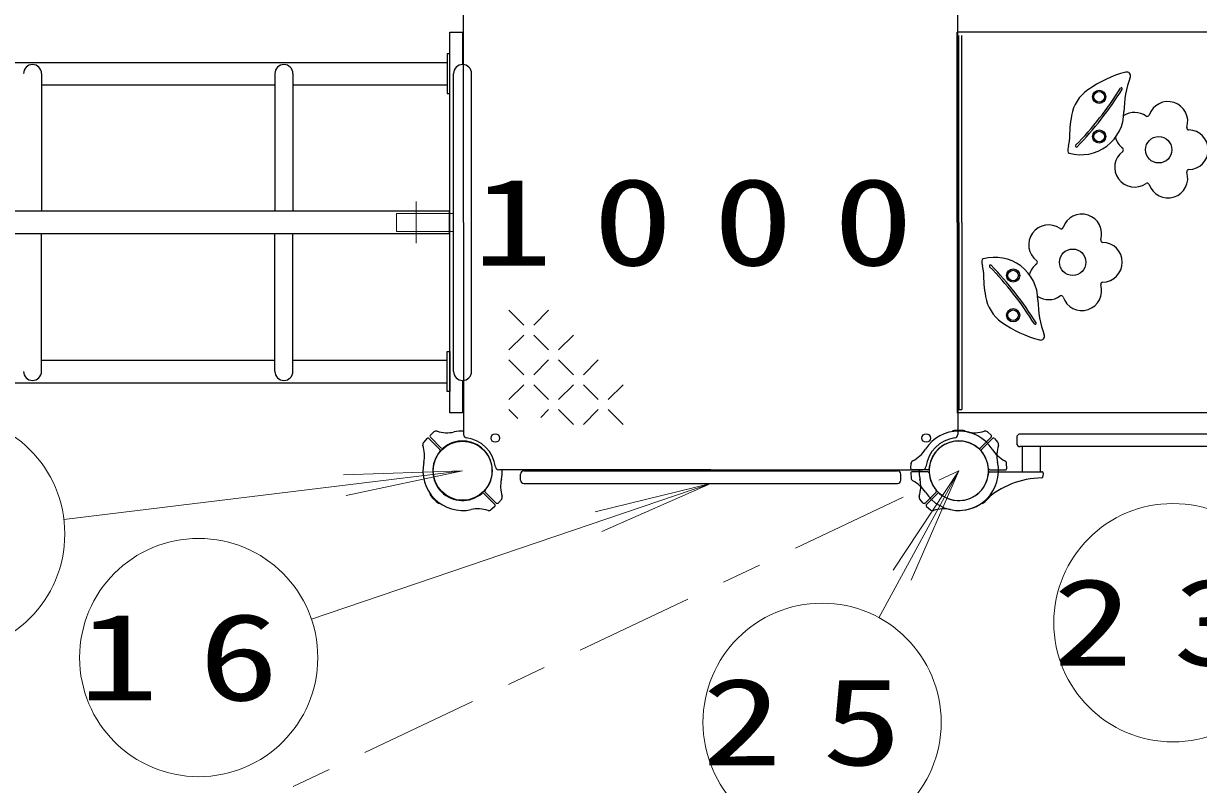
# Model space of a CAD drawing. Units: millimetres on the paper. Extents: x -385 to 0, y -594 to 267.
# Drawn here: x -236.57 to -206.97, y 169.93 to 189.1 of the extents above; entities that cross this region are included whole.
import ezdxf

# ---------------------------------------------------------------- set-up
doc = ezdxf.new("R2010")
doc.units = ezdxf.units.MM
doc.linetypes.add('USER1', pattern=[4.5, 2.5, -2])
doc.linetypes.add('USER2', pattern=[6, 3, -1, 1, -1])
doc.layers.add('LY_1', color=7, linetype='Continuous', lineweight=25)
doc.styles.add('ＭＳ ゴシック', font='')
doc.styles.get('ＭＳ ゴシック').set_extended_font_data('MS Gothic')

msp = doc.modelspace()

# ---------------------------------------------------------------- linework, layer by layer
at = {"layer": 'LY_1', "color": 4}
for p, q in [((-225.481, 184.083), (-225.481, 189.422)), ((-213.031, 184.083), (-213.031, 189.422)), ((-225.481, 184.083), (-225.481, 178.743)), ((-213.031, 184.083), (-213.031, 178.743)), ((-219.256, 177.858), (-224.596, 177.858)), ((-219.256, 177.858), (-213.916, 177.858))]:
    msp.add_line(p, q, dxfattribs=at)
at = {"layer": 'LY_1'}
for p, q in [((-225.823, 188.874), (-225.506, 188.874)), ((-225.823, 179.291), (-225.823, 188.874)), ((-225.506, 188.874), (-225.506, 188.059)), ((-200.593, 188.874), (-213.047, 188.874)), ((-213.047, 184.083), (-213.047, 188.874)), ((-212.931, 188.874), (-213.006, 188.874)), ((-213.006, 184.083), (-213.006, 188.791)), ((-212.931, 184.083), (-212.931, 188.791)), ((-244.256, 188.116), (-225.898, 188.116)), ((-227.173, 188.116), (-225.898, 188.116)), ((-236.113, 187.833), (-236.113, 184.366)), ((-230.233, 187.833), (-230.233, 184.366)), ((-229.779, 187.833), (-229.779, 184.366)), ((-225.733, 180.333), (-225.733, 187.833)), ((-225.279, 180.333), (-225.279, 187.833)), ((-236.113, 187.549), (-230.233, 187.549)), ((-229.779, 187.549), (-225.898, 187.549)), ((-227.173, 187.549), (-225.898, 187.549)), ((-225.839, 184.366), (-244.256, 184.366)), ((-225.839, 183.799), (-225.839, 184.366)), ((-213.047, 184.083), (-213.047, 179.291)), ((-213.006, 184.083), (-213.006, 179.374)), ((-212.931, 184.083), (-212.931, 179.374)), ((-225.839, 183.799), (-244.256, 183.799)), ((-236.113, 180.333), (-236.113, 183.799)), ((-230.233, 180.333), (-230.233, 183.799)), ((-229.779, 180.333), (-229.779, 183.799)), ((-236.113, 180.616), (-230.233, 180.616)), ((-229.779, 180.616), (-225.898, 180.616)), ((-225.839, 180.616), (-225.839, 180.049)), ((-244.256, 180.049), (-225.898, 180.049)), ((-225.506, 180.106), (-225.506, 179.291)), ((-213.006, 179.374), (-212.931, 179.374)), ((-225.506, 179.291), (-225.823, 179.291)), ((-200.593, 179.291), (-213.047, 179.291)), ((-212.931, 179.291), (-213.006, 179.291)), ((-213.173, 178.819), (-213.173, 178.821)), ((-212.839, 178.819), (-212.839, 178.821)), ((-211.548, 178.674), (-211.548, 178.524)), ((-202.048, 178.758), (-211.464, 178.758)), ((-202.048, 178.441), (-211.464, 178.441)), ((-211.399, 177.808), (-211.399, 178.441)), ((-210.946, 177.808), (-210.946, 178.441)), ((-224.048, 177.599), (-224.048, 177.749)), ((-223.964, 177.833), (-214.548, 177.833)), ((-214.464, 177.599), (-214.464, 177.749)), ((-223.964, 177.516), (-214.548, 177.516)), ((-226.321, 177.253), (-226.323, 177.251)), ((-226.086, 177.018), (-226.087, 177.016)), ((-212.427, 177.018), (-212.425, 177.016)), ((-212.191, 177.253), (-212.189, 177.251))]:
    msp.add_line(p, q, dxfattribs=at)
at = {"layer": 'LY_1', "linetype": 'USER2', "lineweight": 13}
for p, q in [((-226.673, 184.616), (-226.673, 183.568)), ((-233.388, 168.172), (-213.006, 177.833))]:
    msp.add_line(p, q, dxfattribs=at)
at = {"layer": 'LY_1', "linetype": 'USER1', "lineweight": 13}
for p, q in [((-227.173, 183.856), (-227.173, 184.309)), ((-225.733, 184.309), (-227.173, 184.309)), ((-225.733, 183.856), (-227.173, 183.856))]:
    msp.add_line(p, q, dxfattribs=at)
at = {"layer": 'LY_1', "lineweight": 13}
for p, q in [((-223.963, 181.501), (-224.338, 181.876)), ((-223.338, 181.876), (-223.713, 181.501)), ((-223.963, 181.251), (-224.338, 180.876)), ((-223.338, 180.876), (-223.713, 181.251)), ((-222.713, 181.251), (-223.088, 180.876)), ((-223.963, 180.251), (-224.338, 180.626)), ((-223.338, 180.626), (-223.713, 180.251)), ((-222.713, 180.251), (-223.088, 180.626)), ((-222.088, 180.626), (-222.463, 180.251)), ((-223.963, 180.001), (-224.338, 179.626)), ((-223.338, 179.626), (-223.713, 180.001)), ((-222.713, 180.001), (-223.088, 179.626)), ((-222.088, 179.626), (-222.463, 180.001)), ((-221.463, 180.001), (-221.838, 179.626)), ((-224.115, 179.153), (-224.338, 179.376)), ((-223.338, 179.376), (-223.537, 179.176)), ((-222.713, 179.001), (-223.088, 179.376)), ((-222.088, 179.376), (-222.463, 179.001)), ((-221.463, 179.001), (-221.838, 179.376)), ((-235.548, 176.607), (-225.506, 177.833)), ((-225.506, 177.833), (-228.504, 177.73)), ((-225.506, 177.833), (-228.441, 177.211)), ((-215.017, 174.134), (-213.006, 177.833)), ((-213.006, 177.833), (-214.663, 175.332)), ((-213.006, 177.833), (-214.204, 175.082)), ((-229.313, 174.096), (-219.256, 177.516)), ((-219.256, 177.516), (-222.17, 176.801)), ((-219.256, 177.516), (-222.001, 176.306))]:
    msp.add_line(p, q, dxfattribs=at)
at = {"layer": 'LY_1', "color": 2}
for p, q in [((-226.318, 178.728), (-226.229, 178.811)), ((-212.195, 178.728), (-212.283, 178.811)), ((-226.402, 178.644), (-226.484, 178.555)), ((-226.076, 178.367), (-226.354, 178.645)), ((-226.041, 178.403), (-226.318, 178.68)), ((-212.471, 178.403), (-212.194, 178.68)), ((-212.436, 178.367), (-212.158, 178.645)), ((-212.111, 178.644), (-212.028, 178.555)), ((-214.213, 177.892), (-214.209, 178.023)), ((-211.799, 177.892), (-211.803, 178.013)), ((-214.213, 177.773), (-214.209, 177.652)), ((-213.787, 177.858), (-214.18, 177.858)), ((-213.787, 177.808), (-214.18, 177.808)), ((-212.225, 177.858), (-211.832, 177.858)), ((-212.225, 177.808), (-210.915, 177.808)), ((-210.882, 177.773), (-210.887, 177.685)), ((-224.936, 177.298), (-224.658, 177.02)), ((-213.576, 177.298), (-213.854, 177.02)), ((-224.971, 177.263), (-224.694, 176.985)), ((-224.611, 177.021), (-224.521, 177.117)), ((-213.902, 177.021), (-213.991, 177.117)), ((-213.541, 177.263), (-213.818, 176.985)), ((-224.695, 176.937), (-224.791, 176.848)), ((-213.818, 176.937), (-213.722, 176.848))]:
    msp.add_line(p, q, dxfattribs=at)
at = {"layer": 'LY_1'}
for points in [[(-225.823, 188.333), (-225.898, 188.333), (-225.898, 187.333), (-225.823, 187.333)], [(-225.823, 188.333), (-225.898, 188.333), (-225.898, 187.333), (-225.823, 187.333)], [(-225.823, 179.833), (-225.898, 179.833), (-225.898, 180.833), (-225.823, 180.833)]]:
    msp.add_lwpolyline(points, close=True, dxfattribs=at)
for centre, radius in [((-209.471, 187.249), 0.167), ((-209.471, 187.249), 0.133), ((-209.471, 186.249), 0.167), ((-209.471, 186.249), 0.133), ((-211.638, 182.749), 0.167), ((-211.638, 182.749), 0.133), ((-211.638, 181.749), 0.167), ((-211.638, 181.749), 0.133), ((-225.506, 177.833), 0.743), ((-224.681, 178.658), 0.108), ((-213.831, 178.658), 0.108)]:
    msp.add_circle(centre, radius, dxfattribs=at)
at = {"layer": 'LY_1', "color": 94}
for centre in [(-207.971, 185.916), (-210.138, 183.083)]:
    msp.add_circle(centre, 0.333, dxfattribs=at)
at = {"layer": 'LY_1', "lineweight": 13}
for centre in [(-238.526, 176.243), (-207.613, 174.007), (-232.153, 173.13), (-216.45, 171.498)]:
    msp.add_circle(centre, 3, dxfattribs=at)
at = {"layer": 'LY_1'}
for centre, radius, start, end in [((-236.339, 187.833), 0.227, 0, 180), ((-230.006, 187.833), 0.227, 0, 180), ((-225.506, 187.833), 0.227, 0, 180), ((-236.339, 180.333), 0.227, 180, 0), ((-230.006, 180.333), 0.227, 180, 0), ((-225.506, 180.333), 0.227, 180, 0), ((-213.156, 178.821), 0.0167, 98.6269, 180), ((-213.006, 177.833), 1.017, 90, 98.6269), ((-213.006, 177.833), 1.017, 81.3731, 90), ((-212.856, 178.821), 0.0167, 0, 81.3731), ((-225.506, 177.833), 0.833, 6.7872, 83.2128), ((-213.006, 177.833), 0.833, 96.7872, 173.2128), ((-211.464, 178.674), 0.0833, 90, 180), ((-211.464, 178.524), 0.0833, 180, 270), ((-223.964, 177.749), 0.0833, 90, 180), ((-223.964, 177.599), 0.0833, 180, 270), ((-214.548, 177.749), 0.0833, 0, 90), ((-214.548, 177.599), 0.0833, 270, 0), ((-226.311, 177.24), 0.0167, 135, 216.3731), ((-225.506, 177.833), 1.017, 216.3731, 225), ((-225.506, 177.833), 1.017, 225, 233.6269), ((-226.099, 177.027), 0.0167, 233.6269, 315), ((-212.413, 177.027), 0.0167, 225, 306.3731), ((-213.006, 177.833), 1.017, 306.3731, 315), ((-213.006, 177.833), 1.017, 315, 323.6269), ((-212.201, 177.24), 0.0167, 323.6269, 45)]:
    msp.add_arc(centre, radius, start, end, dxfattribs=at)
at = {"layer": 'LY_1', "color": 94}
for centre, radius, start, end in [((-208.027, 184.973), 3, 104.9842, 125.2836), ((-206.346, 186.861), 2.5, 159.3635, 179.7848), ((-208.777, 187.776), 0.0979, 339.3635, 104.9842), ((-209.182, 186.606), 1, 125.2836, 169.876), ((-216, 191.839), 8.308, 315.6146, 328.2576), ((-216, 191.839), 8.358, 315.6146, 328.2576), ((-208.913, 187.455), 0.025, 328.2576, 148.2576), ((-207.739, 186.629), 0.5, 342.724, 161.276), ((-209.929, 186.874), 1.083, 254.1244, 359.7848), ((-206.885, 186.195), 3.333, 169.876, 180.4102), ((-208.578, 186.357), 0.5, 54.724, 123.0543), ((-208.26, 186.806), 0.05, 234.724, 341.276), ((-207.214, 186.466), 0.05, 162.724, 269.276), ((-210.718, 186.168), 0.5, 341.2258, 0.4102), ((-208.578, 186.357), 0.5, 195.0436, 233.276), ((-207.221, 185.916), 0.5, 270.724, 89.276), ((-209.929, 185.9), 0.333, 161.2258, 183.9289), ((-210.212, 185.88), 0.05, 183.9289, 254.1244), ((-210.045, 186.01), 0.025, 135.6146, 315.6146), ((-208.578, 185.475), 0.5, 126.724, 305.276), ((-208.907, 185.916), 0.05, 306.724, 53.276), ((-207.739, 185.203), 0.5, 198.724, 17.276), ((-207.214, 185.366), 0.05, 90.724, 197.276), ((-208.26, 185.026), 0.05, 18.724, 125.276), ((-209.906, 183.796), 0.5, 342.724, 161.276), ((-210.745, 183.523), 0.5, 54.724, 233.276), ((-210.427, 183.972), 0.05, 234.724, 341.276), ((-209.381, 183.633), 0.05, 162.724, 269.276), ((-209.388, 183.083), 0.5, 270.724, 89.276), ((-212.379, 183.118), 0.05, 105.8756, 176.0711), ((-212.096, 183.099), 0.333, 176.0711, 198.7742), ((-212.885, 182.831), 0.5, 359.5898, 18.7742), ((-212.096, 182.124), 1.083, 0.2152, 105.8756), ((-212.212, 182.989), 0.025, 44.3854, 224.3854), ((-218.167, 177.16), 8.308, 31.7424, 44.3854), ((-218.167, 177.16), 8.358, 31.7424, 44.3854), ((-210.745, 182.642), 0.5, 126.724, 164.9564), ((-211.073, 183.083), 0.05, 306.724, 53.276), ((-209.052, 182.803), 3.333, 179.5898, 190.124), ((-209.906, 182.369), 0.5, 198.724, 17.276), ((-209.381, 182.533), 0.05, 90.724, 197.276), ((-211.349, 182.393), 1, 190.124, 234.7164), ((-210.745, 182.642), 0.5, 236.9457, 305.276), ((-208.513, 182.138), 2.5, 180.2152, 200.6365), ((-210.427, 182.193), 0.05, 18.724, 125.276), ((-210.194, 184.026), 3, 234.7164, 255.0158), ((-211.08, 181.544), 0.025, 211.7424, 31.7424), ((-210.944, 181.222), 0.0979, 255.0158, 20.6365)]:
    msp.add_arc(centre, radius, start, end, dxfattribs=at)
at = {"layer": 'LY_1', "color": 2}
for centre, radius, start, end in [((-226.172, 178.75), 0.0833, 72.4588, 133), ((-225.896, 179.624), 0.833, 252.4588, 282.2728), ((-225.506, 177.833), 1, 88.5675, 102.2728), ((-213.006, 177.833), 1, 90, 147.2728), ((-213.006, 177.833), 1, 77.7272, 91.4325), ((-213.006, 177.833), 1, 32.7272, 90), ((-212.616, 179.624), 0.833, 257.7272, 287.5412), ((-212.34, 178.75), 0.0833, 47, 107.5412), ((-226.424, 178.499), 0.0833, 137, 197.5412), ((-227.298, 178.222), 0.833, 347.7272, 17.5412), ((-226.377, 178.621), 0.0333, 45, 137), ((-226.295, 178.704), 0.0333, 133, 225), ((-225.506, 177.833), 0.75, 45, 130.7293), ((-213.006, 177.833), 0.75, 90, 175.7293), ((-213.006, 177.833), 0.75, 49.2707, 135), ((-213.006, 177.833), 0.75, 4.2707, 90), ((-212.217, 178.704), 0.0333, 315, 47), ((-212.135, 178.621), 0.0333, 43, 135), ((-211.215, 178.222), 0.833, 162.4588, 192.2728), ((-212.089, 178.499), 0.0833, 342.4588, 43), ((-225.506, 177.833), 0.75, 139.2707, 225), ((-226.1, 178.344), 0.0333, 319.2707, 45), ((-226.017, 178.426), 0.0333, 225, 310.7293), ((-225.506, 177.833), 0.75, 319.2707, 45), ((-214.548, 178.824), 0.833, 297.4588, 327.2728), ((-213.006, 177.833), 0.75, 135, 220.7293), ((-212.495, 178.426), 0.0333, 229.2707, 315), ((-213.006, 177.833), 0.75, 315, 40.7293), ((-212.413, 178.344), 0.0333, 135, 220.7293), ((-211.464, 178.824), 0.833, 212.7272, 242.5412), ((-225.506, 177.833), 1, 167.7272, 225), ((-214.18, 177.891), 0.0333, 178, 270), ((-214.126, 178.01), 0.0833, 117.4588, 178), ((-213.787, 177.891), 0.0333, 270, 355.7293), ((-213.006, 177.833), 1, 315, 12.2728), ((-212.225, 177.891), 0.0333, 184.2707, 270), ((-211.887, 178.01), 0.0833, 2, 62.5412), ((-211.832, 177.891), 0.0333, 270, 2), ((-223.715, 177.443), 0.833, 167.7272, 197.5412), ((-225.506, 177.833), 1, 347.7272, 1.4325), ((-214.18, 177.774), 0.0333, 90, 182), ((-214.126, 177.655), 0.0833, 182, 242.5412), ((-214.126, 177.655), 0.0833, 182, 242.5412), ((-213.006, 177.833), 1, 178.5675, 192.2728), ((-214.798, 177.443), 0.833, 342.4588, 12.2728), ((-213.787, 177.774), 0.0333, 4.2707, 90), ((-213.006, 177.833), 0.75, 184.2707, 270), ((-213.006, 177.833), 0.75, 270, 355.7293), ((-210.878, 175.487), 2.167, 91.0841, 132.2172), ((-212.225, 177.774), 0.0333, 90, 175.7293), ((-210.92, 177.687), 0.0333, 271.0842, 357), ((-210.915, 177.774), 0.0333, 357, 90), ((-225.506, 177.833), 0.75, 225, 310.7293), ((-224.913, 177.321), 0.0333, 139.2707, 225), ((-214.548, 176.841), 0.833, 32.7272, 62.5412), ((-213.006, 177.833), 1, 212.7272, 270), ((-213.6, 177.321), 0.0333, 315, 40.7293), ((-213.006, 177.833), 0.75, 229.2707, 315), ((-225.506, 177.833), 1, 225, 282.2728), ((-224.995, 177.239), 0.0333, 45, 130.7293), ((-224.635, 177.044), 0.0333, 225, 317), ((-224.589, 177.167), 0.0833, 317, 17.5412), ((-213.924, 177.167), 0.0833, 162.4588, 223), ((-213.877, 177.044), 0.0333, 223, 315), ((-213.517, 177.239), 0.0333, 49.2707, 135), ((-213.006, 177.833), 1, 257.7272, 315), ((-213.006, 177.833), 1, 270, 312.2172), ((-225.116, 176.041), 0.833, 72.4588, 102.2728), ((-224.84, 176.915), 0.0833, 252.4588, 313), ((-224.717, 176.961), 0.0333, 313, 45), ((-213.795, 176.961), 0.0333, 135, 227), ((-213.672, 176.915), 0.0833, 227, 287.5412), ((-213.396, 176.041), 0.833, 77.7272, 107.5412)]:
    msp.add_arc(centre, radius, start, end, dxfattribs=at)
at = {"layer": 'LY_1', "color": 4}
for centre, start, end in [((-225.398, 178.743), 180, 263.2128), ((-213.114, 178.743), 276.7872, 0), ((-224.596, 177.941), 186.7872, 270), ((-213.916, 177.941), 270, 353.2128)]:
    msp.add_arc(centre, 0.0833, start, end, dxfattribs=at)

# ---------------------------------------------------------------- texts
at = {"layer": 'LY_1', "char_height": 2.199, "style": 'ＭＳ ゴシック'}
for s, insert, attachment_point in [('\\T1.5;\\W1.35;1000', (-225.256, 184.083), 4), ('\\T1.5;\\W1.35;23', (-207.613, 174.007), 5), ('\\T1.5;\\W1.35;16', (-232.153, 173.13), 5), ('\\T1.5;\\W1.35;25', (-216.45, 171.498), 5)]:
    msp.add_mtext(s, dxfattribs=dict(at, insert=insert, attachment_point=attachment_point))

doc.saveas('drawing.dxf')
